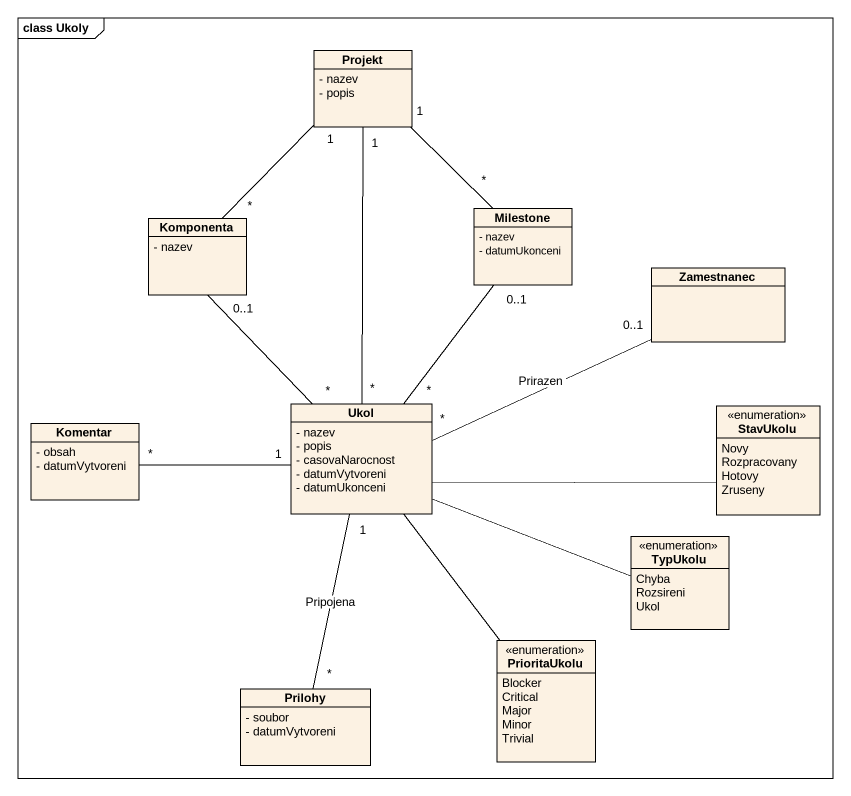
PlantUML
@startuml
mainframe class Ukoly
hide circle
hide empty members
skinparam classAttributeIconSize 0
class Projekt {
  - nazev
  - popis
}
class Komponenta {
  - nazev
}
class Milestone {
  - nazev
  - datumUkonceni
}
class Zamestnanec
class Ukol {
  - nazev
  - popis
  - casovaNarocnost
  - datumVytvoreni
  - datumUkonceni
}
class Komentar {
  - obsah
  - datumVytvoreni
}
enum StavUkolu {
  Novy
  Rozpracovany
  Hotovy
  Zruseny
}
enum TypUkolu {
  Chyba
  Rozsireni
  Ukol
}
enum PrioritaUkolu {
  Blocker
  Critical
  Major
  Minor
  Trivial
}
class Prilohy {
  - soubor
  - datumVytvoreni
}
Projekt "1" -- "*" Milestone
Projekt "1" -- "*" Ukol
Komponenta "*" -up- "1" Projekt
Ukol "*" -up- "0..1" Komponenta
Ukol "*" -up- "0..1" Milestone
Ukol "*" -right- "0..1" Zamestnanec : Prirazen
Ukol "1" -left- "*" Komentar
Ukol -right- TypUkolu
Ukol -- PrioritaUkolu
StavUkolu -left- Ukol
Prilohy "*" -up- "1" Ukol : Pripojena
@enduml
